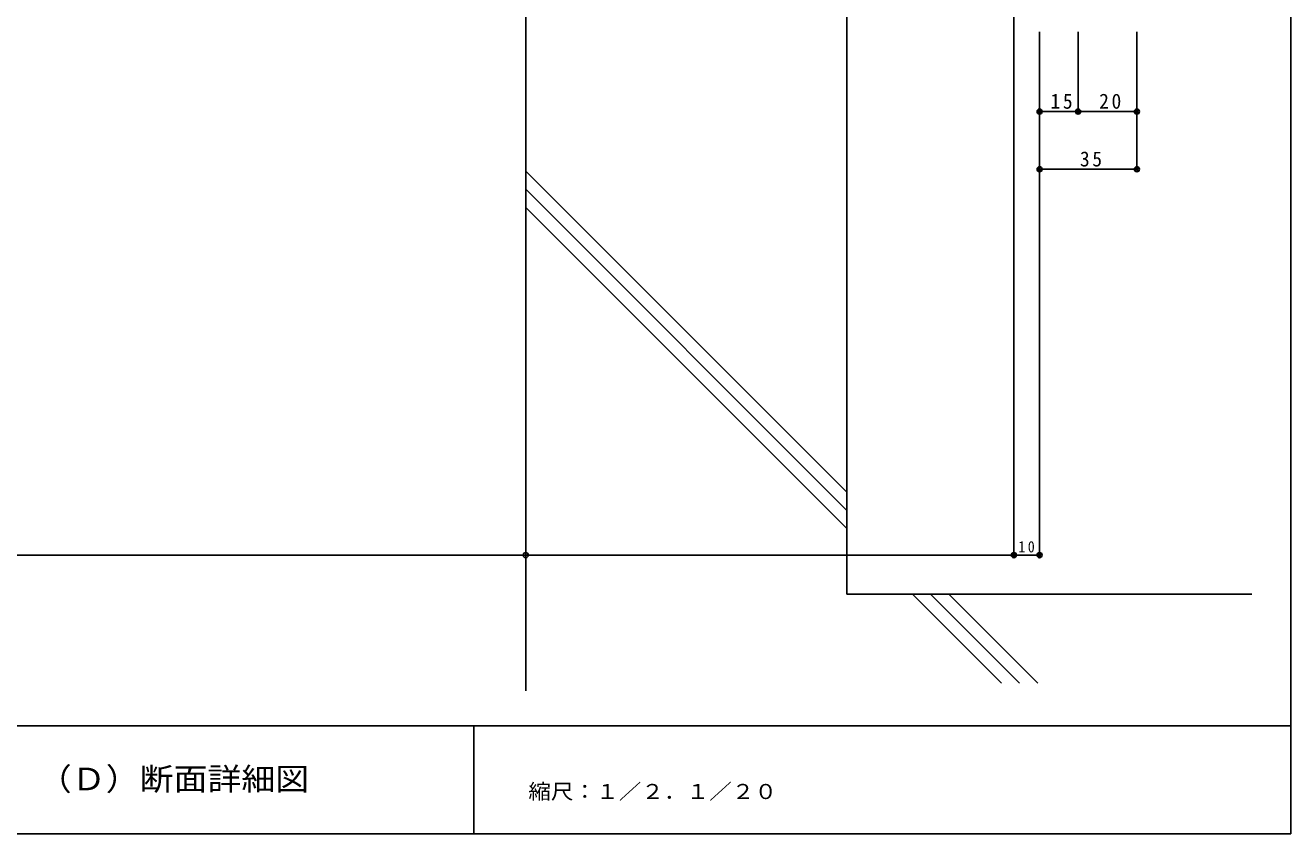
# Model space of a CAD drawing. Units: millimetres, scale not verified, with parts at other scales. Extents: x -550 to 568, y -396 to 402.
# Drawn here: x 75.5 to 568, y -396 to -81.5 of the extents above; entities that cross this region are included whole.
import ezdxf
from ezdxf.enums import TextEntityAlignment as Align

# ---------------------------------------------------------------- set-up
doc = ezdxf.new("R2010")
doc.units = ezdxf.units.MM
doc.header["$LTSCALE"] = 2
doc.header["$PDMODE"] = 32
doc.header["$PDSIZE"] = 1
doc.layers.add('0-0', color=5, linetype='Continuous')
doc.layers.add('1-0', color=5, linetype='Continuous')
doc.styles.add('ＭＳ ゴシック', font='')
doc.styles.get('ＭＳ ゴシック').set_extended_font_data('MS Gothic')

msp = doc.modelspace()

# ---------------------------------------------------------------- linework, layer by layer
at = {"layer": '0-0', "color": 134}
for p, q in [((568, -396), (568, 402)), ((-550, -354), (568, -354)), ((250, -354), (250, -396)), ((-550, -396), (568, -396))]:
    msp.add_line(p, q, dxfattribs=at)
at = {"layer": '1-0', "color": 4}
for p, q in [((460.259, 112.483), (460.259, -287.616)), ((460.259, -287.616), (460.259, -83.992)), ((470.259, -287.616), (470.259, -83.992)), ((470.259, -137.491), (470.259, -83.992)), ((470.259, -115.016), (470.259, -83.992)), ((485.259, -115.016), (485.259, -83.992)), ((508.155, -137.491), (508.155, -83.992)), ((508.155, -115.016), (508.155, -83.992)), ((470.259, -115.016), (485.259, -115.016)), ((485.259, -115.016), (508.155, -115.016)), ((470.259, -137.491), (508.155, -137.491))]:
    msp.add_line(p, q, dxfattribs=at)
at = {"layer": '1-0', "color": 7}
for p, q in [((270.259, 7.901), (270.259, -340.45)), ((270.259, -138.158), (395.259, -263.158)), ((270.259, -145.229), (395.259, -270.229)), ((270.259, -152.3), (395.259, -277.3)), ((420.734, -302.776), (455.377, -337.419)), ((427.805, -302.776), (462.448, -337.419)), ((434.876, -302.776), (469.519, -337.419))]:
    msp.add_line(p, q, dxfattribs=at)
msp.add_lwpolyline([(395.259, -76.834), (395.259, -302.776), (552.817, -302.776)], dxfattribs=at)
at = {"layer": '1-0', "color": 4}
msp.add_lwpolyline([(-436.718, -287.616), (460.259, -287.616), (470.259, -287.616)], dxfattribs=at)
at = {"layer": '1-0'}
for centre in [(470.259, -115.016), (485.259, -115.016), (508.155, -115.016), (470.259, -137.491), (508.155, -137.491), (270.259, -287.616), (460.259, -287.616), (470.259, -287.616)]:
    msp.add_circle(centre, 1, dxfattribs=at)
at = {"layer": '1-0', "color": 4}
for p in [(470.259, -115.016), (485.259, -115.016), (508.155, -115.016), (470.259, -137.491), (508.155, -137.491), (460.259, -287.616), (470.259, -287.616)]:
    msp.add_point(p, dxfattribs=at)

# ---------------------------------------------------------------- texts
at = {"layer": '0-0', "color": 7, "style": 'ＭＳ ゴシック', "width": 1.1}
msp.add_text('縮尺：１／２．１／２０', height=5.865, dxfattribs=at).set_placement((271.256, -384.279), align=Align.BOTTOM_LEFT)
at = {"layer": '1-0', "color": 3, "style": 'ＭＳ ゴシック', "width": 1.1}
msp.add_text('（Ｄ）断面詳細図', height=8.798, dxfattribs=at).set_placement((80.372, -381.767), align=Align.BOTTOM_LEFT)
at = {"layer": '1-0', "color": 7, "attachment_point": 7, "style": 'ＭＳ ゴシック'}
for s, insert, char_height in [('\\T1.27;\\W0.95;15', (474.509, -114.016), 5.865), ('\\T1.27;\\W0.95;20', (493.457, -114.016), 5.865), ('\\T1.27;\\W0.95;35', (485.957, -136.491), 5.865), ('\\T1.36;\\W0.9;10', (462.009, -286.616), 4.399)]:
    msp.add_mtext(s, dxfattribs=dict(at, insert=insert, char_height=char_height))

doc.saveas('drawing.dxf')
